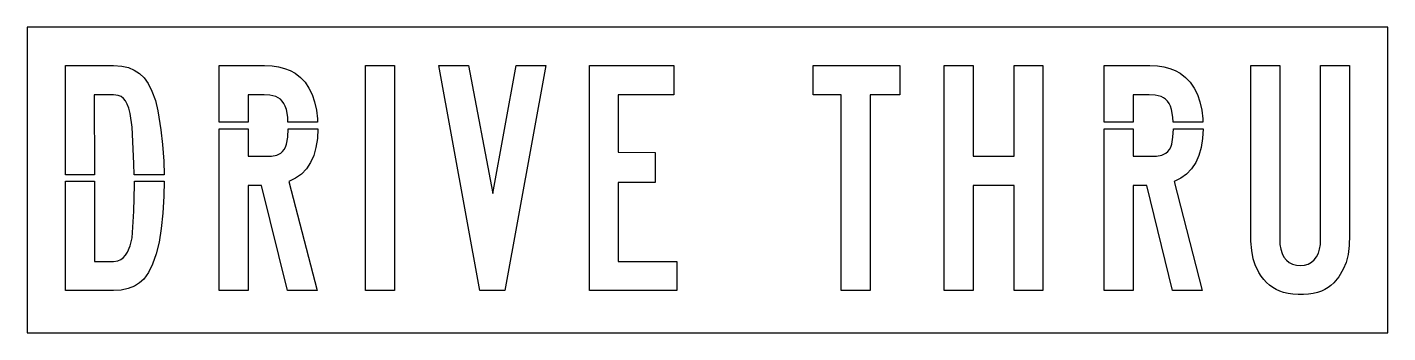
# Model space of a CAD drawing. Extents: x 0 to 107, y 0 to 24.
import ezdxf

# ---------------------------------------------------------------- set-up
doc = ezdxf.new("R2010")
doc.units = 0
doc.layers.add('CUT', color=7, linetype='Continuous')
doc.layers.add('OUTSIDE', color=1, linetype='Continuous')

msp = doc.modelspace()

# ---------------------------------------------------------------- linework, layer by layer
at = {"layer": 'CUT'}
for points in [[(7.8724, 17.9582), (7.7325, 18.2151), (7.5683, 18.4129), (7.3772, 18.556), (7.1525, 18.6498), (6.7891, 18.7022), (5.2773, 18.703), (5.2789, 12.405), (3.006, 12.405), (3.0066, 21), (6.797, 20.9996), (7.444, 20.9476), (7.9593, 20.8277), (8.4233, 20.6359), (8.831, 20.3732), (9.188, 20.0353), (9.5167, 19.5815), (9.8137, 18.9828), (10.0772, 18.245), (10.2802, 17.4356), (10.5169, 15.9355), (10.6505, 14.7859), (10.7417, 13.4798), (10.7671, 12.405), (8.4157, 12.405), (8.3929, 13.2905), (8.2451, 16.1572), (8.0932, 17.2265), (7.9921, 17.6314)], [(20.0635, 18.1942), (19.9121, 18.3432), (19.7474, 18.457), (19.5541, 18.5491), (19.0811, 18.6671), (18.6221, 18.7018), (17.366, 18.703), (17.3661, 16.533), (15.0908, 16.533), (15.0908, 20.9966), (18.6723, 20.9998), (19.2663, 20.9682), (19.769, 20.8912), (20.2403, 20.7665), (20.6683, 20.5973), (21.0636, 20.3797), (21.4846, 20.0591), (21.847, 19.6766), (22.1575, 19.225), (22.4095, 18.713), (22.606, 18.1369), (22.7468, 17.4968), (22.8314, 16.793), (22.8409, 16.533), (20.504, 16.533), (20.4869, 16.9319), (20.38, 17.5501), (20.2964, 17.8001), (20.1929, 18.0109)], [(26.6092, 3.3105), (26.6092, 21), (28.882, 20.9975), (28.882, 3.308)], [(34.7172, 21), (36.6117, 10.9437), (38.4436, 20.9996), (40.7805, 21), (37.5603, 3.3116), (35.6052, 3.308), (32.381, 20.9991)], [(46.4872, 18.7015), (46.4872, 14.1737), (49.3933, 14.1705), (49.3929, 11.8122), (46.4872, 11.8087), (46.4872, 5.6066), (51.0983, 5.605), (51.0988, 3.308), (44.2143, 3.3116), (44.2154, 21), (50.8463, 20.9977), (50.8436, 18.703)], [(64.0078, 18.7), (61.7978, 18.703), (61.7972, 21), (68.6171, 21), (68.6176, 18.703), (66.2807, 18.7025), (66.2807, 3.3105), (64.0078, 3.308)], [(72.1169, 3.308), (72.1169, 21), (74.3887, 20.9966), (74.3894, 13.8609), (77.6095, 13.8609), (77.6095, 20.9973), (79.8843, 20.9961), (79.8843, 3.308), (77.6095, 3.3084), (77.6044, 11.564), (74.3907, 11.564), (74.3887, 3.3114)], [(89.6806, 18.1942), (89.5292, 18.3432), (89.3645, 18.457), (89.1712, 18.5491), (88.6981, 18.6671), (88.2391, 18.7018), (86.9831, 18.703), (86.9832, 16.533), (84.7079, 16.533), (84.7079, 20.9966), (88.2894, 20.9998), (88.8834, 20.9682), (89.3861, 20.8912), (89.8573, 20.7665), (90.2854, 20.5973), (90.6807, 20.3797), (91.1017, 20.0591), (91.464, 19.6766), (91.7745, 19.225), (92.0265, 18.713), (92.2231, 18.1369), (92.3638, 17.4968), (92.4484, 16.793), (92.4579, 16.533), (90.121, 16.533), (90.1039, 16.9319), (89.997, 17.5501), (89.9135, 17.8001), (89.81, 18.0109)], [(103.1395, 4.3908), (102.7478, 3.9212), (102.5289, 3.7227), (102.2994, 3.5527), (102.0498, 3.4036), (101.7834, 3.2786), (101.4707, 3.1686), (101.1301, 3.0851), (100.7658, 3.0295), (100.3698, 3.0009), (99.9461, 3), (99.5411, 3.0285), (99.1667, 3.0853), (98.8099, 3.1725), (98.5041, 3.2781), (98.2176, 3.4087), (97.9501, 3.5638), (97.701, 3.7438), (97.4698, 3.9486), (97.2526, 4.1825), (97.0533, 4.4423), (96.8713, 4.7274), (96.5785, 5.3245), (96.4217, 5.8178), (96.2961, 6.4657), (96.2349, 7.1981), (96.2262, 20.9998), (98.4991, 20.9977), (98.4991, 7.3326), (98.5196, 6.9342), (98.5819, 6.5623), (98.6877, 6.2293), (98.8359, 5.9443), (99.022, 5.7124), (99.2477, 5.53), (99.5125, 5.3981), (99.81, 5.3199), (100.1441, 5.2938), (100.4591, 5.3205), (100.7464, 5.4012), (100.9986, 5.5344), (101.2187, 5.7223), (101.4001, 5.9611), (101.5398, 6.2438), (101.6403, 6.5724), (101.7007, 6.9455), (101.7198, 7.3367), (101.7207, 21), (103.9947, 20.9986), (103.9947, 7.6537), (103.9641, 6.8496), (103.8714, 6.1449), (103.7151, 5.5287), (103.4914, 4.9845)], [(20.5852, 11.8755), (22.7932, 3.308), (20.4577, 3.3103), (18.434, 11.564), (17.3637, 11.5589), (17.3637, 3.3103), (15.0908, 3.308), (15.0908, 16.031), (17.3661, 16.031), (17.3662, 13.8609), (19.2067, 13.8756), (19.6186, 13.9566), (19.9384, 14.1141), (20.0851, 14.2413), (20.2079, 14.3979), (20.3081, 14.5851), (20.3873, 14.8046), (20.4899, 15.3623), (20.5191, 16.031), (22.8591, 16.031), (22.8593, 16.0266), (22.8217, 15.263), (22.7111, 14.5645), (22.5295, 13.9345), (22.2757, 13.3707), (21.9533, 12.882), (21.5644, 12.4698), (21.1064, 12.1326)], [(90.7235, 12.1326), (90.2022, 11.8755), (92.4103, 3.308), (90.0748, 3.3103), (88.051, 11.564), (86.9808, 11.5589), (86.9808, 3.3103), (84.7079, 3.308), (84.7079, 16.031), (86.9832, 16.031), (86.9833, 13.8609), (88.8238, 13.8756), (89.2356, 13.9566), (89.5555, 14.1141), (89.7022, 14.2413), (89.8249, 14.3979), (89.9252, 14.5851), (90.0044, 14.8046), (90.107, 15.3623), (90.1362, 16.031), (92.4762, 16.031), (92.4763, 16.0266), (92.4387, 15.263), (92.3282, 14.5645), (92.1466, 13.9345), (91.8928, 13.3707), (91.5704, 12.882), (91.1814, 12.4698)], [(9.5395, 4.7393), (9.3581, 4.4596), (9.1649, 4.2149), (8.8384, 3.9122), (8.4266, 3.6626), (7.9418, 3.475), (7.4004, 3.3561), (6.7861, 3.3084), (3.0053, 3.308), (3.0059, 11.903), (5.279, 11.903), (5.2805, 5.605), (6.7749, 5.6055), (7.1165, 5.6543), (7.3509, 5.7492), (7.5539, 5.8926), (7.7323, 6.0876), (7.8878, 6.336), (8.0869, 6.8268), (8.2453, 7.4685), (8.3821, 9.5623), (8.4356, 11.6323), (8.4286, 11.903), (10.7677, 11.903), (10.7468, 10.7194), (10.6705, 9.3891), (10.5439, 8.1937), (10.3668, 7.127), (10.1405, 6.1969), (9.8642, 5.399)]]:
    msp.add_lwpolyline(points, close=True, dxfattribs=at)
at = {"layer": 'OUTSIDE'}
msp.add_lwpolyline([(0, 0), (107, 0), (107, 24), (0, 24)], close=True, dxfattribs=at)

doc.saveas('drawing.dxf')
